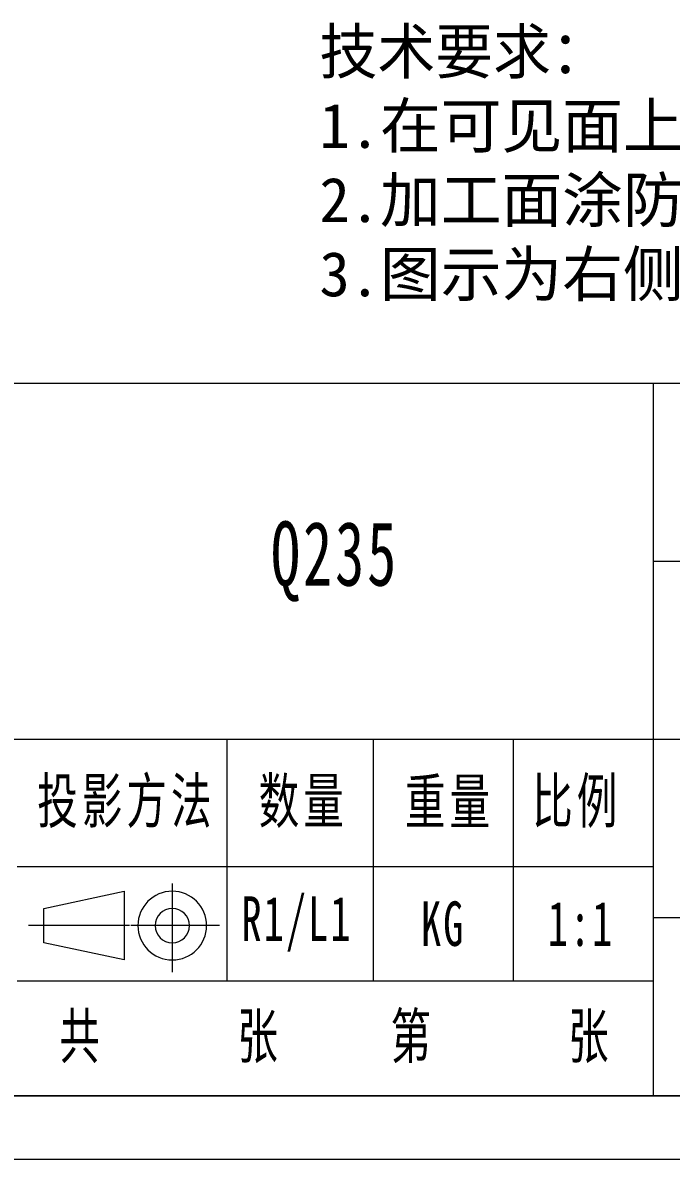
# Model space of a CAD drawing. Header units: millimetres. Extents: x -15766 to 80009, y -9701 to 15159.
# Drawn here: x -13037.7 to -12986.7, y 4666.5 to 4755.9 of the extents above; entities that cross this region are included whole.
import ezdxf

# ---------------------------------------------------------------- set-up
doc = ezdxf.new("R2010")
doc.units = ezdxf.units.MM
doc.linetypes.add('CENTER-HOKUTO_1', pattern=[16, 13, -1, 1, -1])
for name, color, linetype, lineweight in [('CDRAFT0', 7, 'Continuous', 18), ('title_frame', 7, 'Continuous', 18), ('word_dim', 9, 'Continuous', 18), ('尺寸线层', 3, 'Continuous', 18), ('粗实线层_1', 7, 'Continuous', 15), ('细实线层', 7, 'Continuous', 18)]:
    doc.layers.add(name, color=color, linetype=linetype, lineweight=lineweight)
doc.styles.add('标准', font='', dxfattribs={"width": 0.667})
doc.styles.get('标准').set_extended_font_data('宋体')

# ---------------------------------------------------------------- blocks, each defined once
blk = doc.blocks.new('*X1435')
at = {"layer": 'CDRAFT0'}
blk.add_line((0, 0), (420, 0), dxfattribs=at)
at = {"layer": '粗实线层_1'}
blk.add_line((25, 5), (415, 5), dxfattribs=at)

msp = doc.modelspace()

# ---------------------------------------------------------------- linework, layer by layer
at = {"layer": '粗实线层_1'}
for p, q in [((-12938.16591, 4727.51982), (-13118.16591, 4727.51982)), ((-12988.16591, 4727.51982), (-12988.16591, 4671.51982)), ((-12938.16591, 4713.51982), (-12988.16591, 4713.51982)), ((-12988.16591, 4699.51982), (-13118.16591, 4699.51982)), ((-13021.66591, 4699.51982), (-13021.66591, 4680.51982)), ((-13010.16591, 4699.51982), (-13010.16591, 4680.51982)), ((-12999.16591, 4699.51982), (-12999.16591, 4680.51982)), ((-12938.16591, 4699.51982), (-12988.16591, 4699.51982)), ((-12938.16591, 4685.51982), (-12988.16591, 4685.51982)), ((-12988.16591, 4680.51982), (-13038.16591, 4680.51982)), ((-12938.16591, 4671.51982), (-13118.16591, 4671.51982))]:
    msp.add_line(p, q, dxfattribs=at)
at = {"layer": '细实线层'}
msp.add_line((-12988.16591, 4689.51982), (-13038.16591, 4689.51982), dxfattribs=at)
at = {"layer": '细实线层', "color": 2, "linetype": 'CENTER-HOKUTO_1', "lineweight": 18}
for p, q in [((-13025.96778, 4688.21964), (-13025.96778, 4681.24284)), ((-13029.31787, 4684.89864), (-13037.27593, 4684.89864)), ((-13022.25544, 4684.89864), (-13029.2111, 4684.89864))]:
    msp.add_line(p, q, dxfattribs=at)
at = {"layer": '细实线层', "color": 3}
for p, q in [((-13036.06424, 4686.24864), (-13029.73719, 4687.59864)), ((-13029.73719, 4687.59864), (-13029.73719, 4682.19864)), ((-13036.06424, 4683.54864), (-13036.06424, 4686.24864)), ((-13029.73719, 4682.19864), (-13036.06424, 4683.54864))]:
    msp.add_line(p, q, dxfattribs=at)
for radius in [2.7, 1.35]:
    msp.add_arc((-13025.96778, 4684.89864), radius, 0, 359.9893827, dxfattribs=at)

# ---------------------------------------------------------------- block references
at = {"layer": 'title_frame'}
msp.add_blockref('*X1435', (-13353.16591, 4666.51982), dxfattribs=at)

# ---------------------------------------------------------------- texts
at = {"layer": 'word_dim', "linetype": 'Continuous', "ltscale": 4, "insert": (-13014.39445, 4755.39142), "char_height": 3.5, "width": 139.6035818, "attachment_point": 1}
msp.add_mtext('{\\C3;技术要求：\\P\\fNSimSun|b0|i0|c134|p49;1\\fSimSun|b0|i0|c134|p49;.在可见面上刻零件号;\\P2.加工面涂防锈漆，其余表面按色板喷漆;\\P\\fNSimSun|b0|i0|c134|p49;3.图示为右侧，左侧与之对称制作。}', dxfattribs=at)
at = {"layer": '尺寸线层', "attachment_point": 5, "line_spacing_factor": 1.15057, "style": '标准'}
for s, insert, char_height, width in [('{\\T1.1;Q235}', (-13013.16591, 4713.51982), 5.0503058, 29.4580043), ('\\T1.1;投影方法', (-13029.57091, 4694.51982), 3.5, 22), ('\\T1.1;数量', (-13015.66591, 4694.51982), 3.5, 22), ('\\T1.1;重量', (-13004.16591, 4694.51982), 3.5, 22), ('\\T1.1;比例', (-12994.16591, 4694.51982), 3.5, 22), ('{\\T1.1;R1/L1}', (-13016.16591, 4685.01982), 3.5, 11), ('{\\T1.1;KG}', (-13004.66591, 4685.01982), 3.5, 11), ('\\T1.1;1:1', (-12993.8311, 4685.01982), 3.5, 10.6696195), ('\\T1.1;共', (-13033.09458, 4676.01982), 3.5, 8), ('\\T1.1;张', (-13019.09458, 4676.01982), 3.5, 8), ('\\T1.1;第', (-13007.05567, 4676.01982), 3.5, 8), ('\\T1.1;张', (-12993.09458, 4676.01982), 3.5, 8)]:
    msp.add_mtext(s, dxfattribs=dict(at, insert=insert, char_height=char_height, width=width))

doc.saveas('drawing.dxf')
